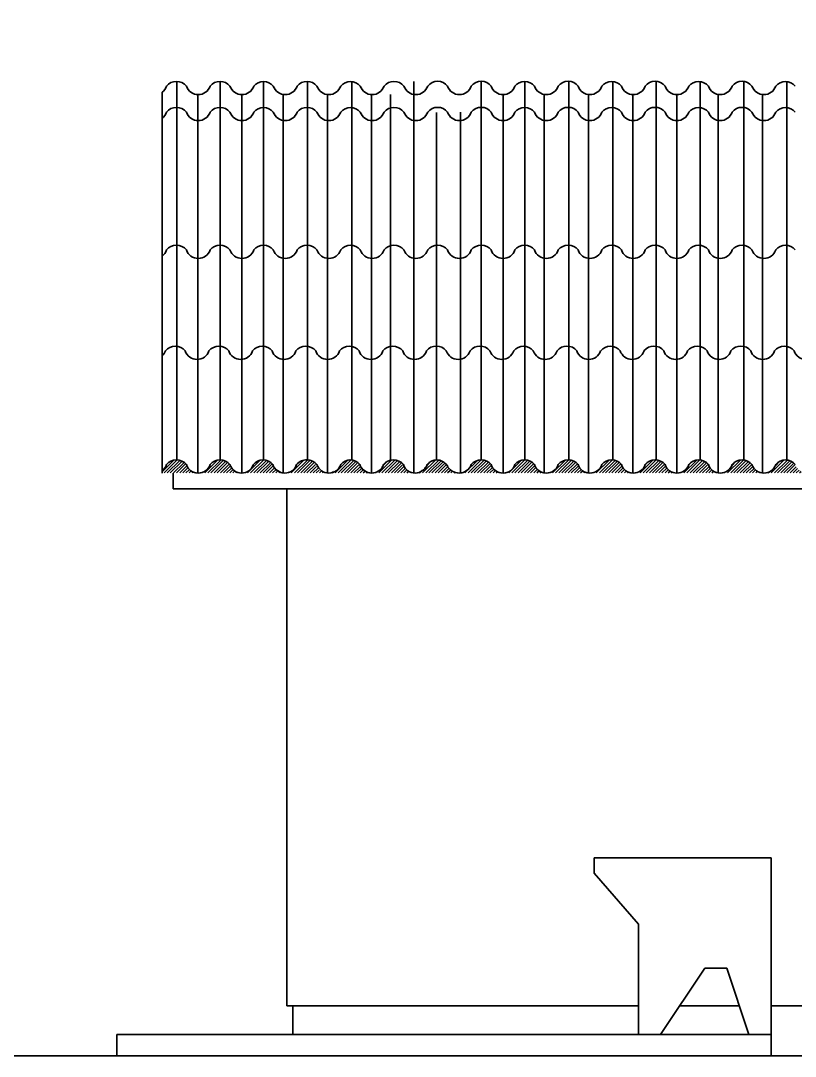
# Model space of a CAD drawing. Extents: x -49 to 264, y -41 to 22.
# Drawn here: x 13.294 to 16.798, y 3.068 to 7.75 of the extents above; entities that cross this region are included whole.
import ezdxf

# ---------------------------------------------------------------- set-up
doc = ezdxf.new("R2010")
doc.units = 0
doc.header["$LTSCALE"] = 20
doc.layers.get('0').update_dxf_attribs({"linetype": 'CONTINUOUS'})
doc.layers.get('DEFPOINTS').update_dxf_attribs({"linetype": 'CONTINUOUS'})
for name, color, linetype in [('COTAS', 244, 'CONTINUOUS'), ('EQUIPAMENTOS', 1, 'CONTINUOUS'), ('JANELA', 1, 'CONTINUOUS'), ('MADEIRAMENTO', 1, 'CONTINUOUS'), ('TANQUE', 1, 'CONTINUOUS'), ('VISTAL', 30, 'CONTINUOUS')]:
    doc.layers.add(name, color=color, linetype=linetype)
doc.styles.add('ROMANC', font='ROMANC.SHX')
doc.dimstyles.get("Standard").update_dxf_attribs({"dimtxt": 0.08, "dimasz": 0.12, "dimexe": 0.15, "dimexo": 0.0625, "dimgap": 0.04, "dimtad": 1, "dimzin": 0, "dimtxsty": 'ROMANC', "dimblk1": 'OBLIQUE', "dimblk2": 'OBLIQUE', "dimsah": 1, "dimcen": 0.09, "dimdle": 0.01, "dimclrd": 30, "dimclre": 30, "dimclrt": 244, "dimazin": 3, "dimtfac": 1, "dimtdec": 3, "dimtofl": 0, "dimtmove": 0, "dimatfit": 3, "dimtolj": 1, "dimtzin": 0})

# ---------------------------------------------------------------- blocks, each defined once
blk = doc.blocks.new('*X29')
at = {"color": 0, "linetype": 'CONTINUOUS'}
for p, q in [((256.3882, -53.2256), (256.4457, -53.1681)), ((256.4023, -53.2256), (256.4621, -53.1658)), ((256.4164, -53.2256), (256.4747, -53.1673)), ((256.4306, -53.2256), (256.4853, -53.1709)), ((256.4447, -53.2256), (256.4943, -53.176)), ((256.4589, -53.2256), (256.502, -53.1825)), ((256.473, -53.2256), (256.5078, -53.1909)), ((256.5862, -53.2256), (256.6432, -53.1686)), ((256.6003, -53.2256), (256.6594, -53.1665)), ((256.6144, -53.2256), (256.6719, -53.1681)), ((256.6286, -53.2256), (256.6824, -53.1718)), ((256.6427, -53.2256), (256.6913, -53.177)), ((256.6569, -53.2256), (256.699, -53.1835)), ((256.7841, -53.2256), (256.8426, -53.1672)), ((256.7983, -53.2256), (256.858, -53.1659)), ((256.8124, -53.2256), (256.8702, -53.1678)), ((256.8266, -53.2256), (256.8804, -53.1718)), ((256.8407, -53.2256), (256.8892, -53.1771)), ((256.8549, -53.2256), (256.8966, -53.1838)), ((256.9821, -53.2256), (257.04, -53.1677)), ((256.9963, -53.2256), (257.0553, -53.1666)), ((257.0104, -53.2256), (257.0673, -53.1687)), ((257.0246, -53.2256), (257.0775, -53.1727)), ((257.0387, -53.2256), (257.0862, -53.1781)), ((257.0528, -53.2256), (257.0936, -53.1848)), ((257.1801, -53.2256), (257.2392, -53.1666)), ((257.1943, -53.2256), (257.2538, -53.1661)), ((257.2034, -53.1882), (257.2149, -53.1767)), ((257.2084, -53.2256), (257.2656, -53.1684)), ((257.2225, -53.2256), (257.2755, -53.1727)), ((257.2367, -53.2256), (257.284, -53.1783)), ((257.2508, -53.2256), (257.2912, -53.1852)), ((257.3781, -53.2256), (257.4366, -53.1671)), ((257.3923, -53.2256), (257.451, -53.1668)), ((257.4002, -53.1893), (257.4136, -53.176)), ((257.4064, -53.2256), (257.4627, -53.1693)), ((257.4205, -53.2256), (257.4726, -53.1736)), ((257.4347, -53.2256), (257.481, -53.1793)), ((257.4488, -53.2256), (257.4882, -53.1862)), ((257.5761, -53.2256), (257.6356, -53.1661)), ((257.5902, -53.2256), (257.6495, -53.1663)), ((257.5949, -53.1927), (257.6152, -53.1724)), ((257.6044, -53.2256), (257.6609, -53.1691)), ((257.6185, -53.2256), (257.6705, -53.1736)), ((257.6327, -53.2256), (257.6788, -53.1795)), ((257.6468, -53.2256), (257.6858, -53.1866)), ((257.7741, -53.2256), (257.8329, -53.1668)), ((257.7882, -53.2256), (257.8467, -53.1671)), ((257.7915, -53.194), (257.8131, -53.1724)), ((257.8024, -53.2256), (257.858, -53.17)), ((257.8165, -53.2256), (257.8676, -53.1745)), ((257.8307, -53.2256), (257.8758, -53.1805)), ((257.8448, -53.2256), (257.8827, -53.1877)), ((256.374, -53.2256), (256.375, -53.2246)), ((256.4872, -53.2256), (256.5127, -53.2001)), ((256.5013, -53.2256), (256.5189, -53.208)), ((256.5154, -53.2256), (256.5264, -53.2147)), ((256.5296, -53.2256), (256.5352, -53.22)), ((256.5437, -53.2256), (256.5454, -53.2239)), ((256.572, -53.2256), (256.5732, -53.2244)), ((256.671, -53.2256), (256.7044, -53.1922)), ((256.6851, -53.2256), (256.7095, -53.2012)), ((256.6993, -53.2256), (256.7159, -53.209)), ((256.7134, -53.2256), (256.7236, -53.2155)), ((256.7276, -53.2256), (256.7326, -53.2206)), ((256.7417, -53.2256), (256.743, -53.2243)), ((256.77, -53.2256), (256.7719, -53.2237)), ((256.869, -53.2256), (256.9019, -53.1927)), ((256.8831, -53.2256), (256.9071, -53.2017)), ((256.8973, -53.2256), (256.9136, -53.2093)), ((256.9114, -53.2256), (256.9213, -53.2158)), ((256.9256, -53.2256), (256.9303, -53.2209)), ((256.9397, -53.2256), (256.9409, -53.2244)), ((256.968, -53.2256), (256.9702, -53.2235)), ((257.067, -53.2256), (257.0986, -53.194)), ((257.0811, -53.2256), (257.104, -53.2028)), ((257.0953, -53.2256), (257.1106, -53.2103)), ((257.1094, -53.2256), (257.1185, -53.2165)), ((257.1236, -53.2256), (257.1277, -53.2214)), ((257.1377, -53.2256), (257.1385, -53.2248)), ((257.166, -53.2256), (257.1691, -53.2225)), ((257.265, -53.2256), (257.2961, -53.1945)), ((257.2791, -53.2256), (257.3015, -53.2032)), ((257.2933, -53.2256), (257.3082, -53.2106)), ((257.3074, -53.2256), (257.3162, -53.2168)), ((257.3215, -53.2256), (257.3255, -53.2216)), ((257.3357, -53.2256), (257.3364, -53.2249)), ((257.364, -53.2256), (257.3675, -53.2221)), ((257.463, -53.2256), (257.4928, -53.1957)), ((257.4771, -53.2256), (257.4984, -53.2043)), ((257.4912, -53.2256), (257.5053, -53.2115)), ((257.5054, -53.2256), (257.5135, -53.2176)), ((257.5195, -53.2256), (257.523, -53.2222)), ((257.5337, -53.2256), (257.5337, -53.2256)), ((257.562, -53.2256), (257.5669, -53.2207)), ((257.661, -53.2256), (257.6904, -53.1962)), ((257.6751, -53.2256), (257.696, -53.2047)), ((257.6892, -53.2256), (257.703, -53.2119)), ((257.7034, -53.2256), (257.7112, -53.2178)), ((257.7175, -53.2256), (257.7208, -53.2224)), ((257.7317, -53.2256), (257.732, -53.2253)), ((257.76, -53.2256), (257.7655, -53.22)), ((257.8589, -53.2256), (257.8871, -53.1974)), ((257.8731, -53.2256), (257.893, -53.2057)), ((257.8872, -53.2256), (257.9001, -53.2128)), ((257.9014, -53.2256), (257.9085, -53.2185)), ((257.9155, -53.2256), (257.9182, -53.2229)), ((257.9297, -53.2256), (257.9298, -53.2255))]:
    blk.add_line(p, q, dxfattribs=at)
blk = doc.blocks.new('_OBLIQUE')
at = {"color": 0, "linetype": 'BYBLOCK'}
blk.add_line((-0.5, -0.5), (0.5, 0.5), dxfattribs=at)
blk = doc.blocks.new('*D285')
at = {"color": 30, "linetype": 'BYBLOCK'}
for p, q in [((5.4514, 16.7744), (3.9857, 16.7744)), ((4.1357, 16.7844), (4.1357, 16.6444)), ((5.4514, 16.6444), (3.9857, 16.6444)), ((4.1357, 16.6444), (4.1357, 16.2005)), ((34.5022, 9.8379), (34.4553, 9.8379)), ((34.6053, 8.3979), (34.6053, 9.8479)), ((32.265, 9.5685), (34.255, 9.5685)), ((32.275, 9.5379), (32.275, 9.4185)), ((34.245, 9.5379), (34.245, 9.4185)), ((34.3609, 8.4079), (34.4553, 8.4079)), ((256.8586, -40.1982), (257.1335, -40.1982)), ((257.0835, -40.1982), (257.0835, -40.2358)), ((257.0835, -40.5982), (257.0835, -40.5606))]:
    blk.add_line(p, q, dxfattribs=at)
at = {"layer": 'DEFPOINTS', "color": 0, "linetype": 'BYBLOCK'}
for p in [(5.7514, 16.7744), (4.1357, 16.6444), (5.7514, 16.6444), (32.275, 9.8379), (34.245, 9.8379), (34.6053, 9.8379), (34.8022, 9.8379), (34.245, 9.5685), (34.6609, 8.4079), (256.7961, -40.1982), (257.0835, -40.1982), (256.7961, -40.5982)]:
    blk.add_point(p, dxfattribs=at)
at = {"color": 30, "linetype": 'BYBLOCK'}
for p, xscale, yscale, zscale, rotation in [((4.1357, 16.7744), 0.12, 0.12, 0.12, 90), ((4.1357, 16.6444), 0.12, 0.12, 0.12, 270), ((34.6053, 9.8379), 0.12, 0.12, 0.12, 90), ((32.275, 9.5685), 0.12, 0.12, 0.12, 180), ((34.6053, 8.4079), 0.12, 0.12, 0.12, 270), ((257.0835, -40.1982), 0.05, 0.05, 0.05, 90), ((257.0835, -40.5982), 0.05, 0.05, 0.05, 270)]:
    blk.add_blockref('_OBLIQUE', p, dxfattribs=dict(at, xscale=xscale, yscale=yscale, zscale=zscale, rotation=rotation))
at = {"color": 30, "linetype": 'BYBLOCK', "xscale": 0.12, "yscale": 0.12, "zscale": 0.12}
blk.add_blockref('_OBLIQUE', (34.245, 9.5685), dxfattribs=at)
at = {"color": 244, "linetype": 'BYBLOCK', "attachment_point": 5, "rotation": 90, "style": 'ROMANC'}
for s, insert, char_height in [('\\A1;0.13', (4.0557, 16.3625), 0.08), ('\\A1;{1.53}', (34.5253, 9.1229), 0.08), ('\\A1;0.40', (257.0835, -40.3982), 0.1)]:
    blk.add_mtext(s, dxfattribs=dict(at, insert=insert, char_height=char_height))
at = {"color": 244, "linetype": 'BYBLOCK', "insert": (33.26, 9.6485), "char_height": 0.08, "attachment_point": 5, "style": 'ROMANC'}
blk.add_mtext('\\A1;1.97', dxfattribs=at)
blk = doc.blocks.new('*D286')
at = {"color": 30, "linetype": 'BYBLOCK'}
for p, q in [((4.1379, 15.5544), (4.1379, 15.4144)), ((5.4514, 15.5444), (3.9879, 15.5444)), ((5.4514, 15.4144), (3.9879, 15.4144)), ((4.1379, 15.4144), (4.1379, 14.9705)), ((30.1071, 11.4748), (30.1071, 11.2933)), ((30.0571, 11.3933), (30.6571, 11.3933)), ((30.6071, 11.4239), (30.6071, 11.2933)), ((34.335, 9.5589), (36.3307, 9.5589)), ((34.345, 9.5379), (34.345, 9.4089)), ((36.3207, 9.5379), (36.3207, 9.4089)), ((263.1948, -40.2981), (263.1948, -40.5684)), ((262.6661, -40.5107), (262.6661, -40.5684)), ((262.6661, -40.5184), (262.7205, -40.5184)), ((263.1948, -40.5184), (263.1405, -40.5184))]:
    blk.add_line(p, q, dxfattribs=at)
at = {"layer": 'DEFPOINTS', "color": 0, "linetype": 'BYBLOCK'}
for p in [(5.7514, 15.5444), (4.1379, 15.4144), (5.7514, 15.4144), (30.1071, 12.8748), (30.6071, 12.8239), (30.6071, 11.3933), (34.345, 9.8379), (36.3207, 9.8379), (36.3207, 9.5589), (263.1948, -40.2356), (262.6661, -40.4482), (263.1948, -40.5184)]:
    blk.add_point(p, dxfattribs=at)
at = {"color": 30, "linetype": 'BYBLOCK'}
for p, xscale, yscale, zscale, rotation in [((4.1379, 15.5444), 0.12, 0.12, 0.12, 90), ((4.1379, 15.4144), 0.12, 0.12, 0.12, 270), ((30.1071, 11.3933), 0.1, 0.1, 0.1, 180), ((34.345, 9.5589), 0.12, 0.12, 0.12, 180), ((262.6661, -40.5184), 0.05, 0.05, 0.05, 180)]:
    blk.add_blockref('_OBLIQUE', p, dxfattribs=dict(at, xscale=xscale, yscale=yscale, zscale=zscale, rotation=rotation))
for p, xscale, yscale, zscale in [((30.6071, 11.3933), 0.1, 0.1, 0.1), ((36.3207, 9.5589), 0.12, 0.12, 0.12), ((263.1948, -40.5184), 0.05, 0.05, 0.05)]:
    blk.add_blockref('_OBLIQUE', p, dxfattribs=dict(at, xscale=xscale, yscale=yscale, zscale=zscale))
at = {"color": 244, "linetype": 'BYBLOCK', "insert": (4.0579, 15.1325), "char_height": 0.08, "attachment_point": 5, "rotation": 90, "style": 'ROMANC'}
blk.add_mtext('\\A1;0.13', dxfattribs=at)
at = {"color": 244, "linetype": 'BYBLOCK', "attachment_point": 5, "style": 'ROMANC'}
for s, insert, char_height in [('\\A1;0.50', (30.3571, 11.4733), 0.08), ('\\A1;1.98', (35.3329, 9.6389), 0.08), ('\\A1;{0.500}', (262.9305, -40.5184), 0.1)]:
    blk.add_mtext(s, dxfattribs=dict(at, insert=insert, char_height=char_height))

msp = doc.modelspace()

# ---------------------------------------------------------------- linework, layer by layer
at = {"color": 30, "linetype": 'CONTINUOUS'}
for p, q in [((13.933, 5.7104), (13.9871, 5.7645)), ((13.942, 5.7051), (14.0014, 5.7645)), ((13.9562, 5.7051), (14.0129, 5.7619)), ((14.1259, 5.7051), (14.1846, 5.7639)), ((14.14, 5.7051), (14.1986, 5.7637)), ((14.1542, 5.7051), (14.21, 5.761)), ((14.3196, 5.7051), (14.379, 5.7645)), ((14.3338, 5.7051), (14.3932, 5.7645)), ((14.3479, 5.7051), (14.4047, 5.7619)), ((14.5176, 5.7051), (14.5763, 5.7639)), ((14.5318, 5.7051), (14.5904, 5.7637)), ((14.5459, 5.7051), (14.6018, 5.761)), ((14.7156, 5.7051), (14.7753, 5.7648)), ((14.7297, 5.7051), (14.7888, 5.7642)), ((14.7439, 5.7051), (14.7999, 5.7612)), ((14.9136, 5.7051), (14.9726, 5.7641)), ((14.9274, 5.7331), (14.9541, 5.7597)), ((14.9277, 5.7051), (14.986, 5.7634)), ((14.9419, 5.7051), (14.9971, 5.7603)), ((15.1116, 5.7051), (15.1714, 5.7649)), ((15.1196, 5.7273), (15.154, 5.7617)), ((15.1257, 5.7051), (15.1844, 5.7638)), ((15.1399, 5.7051), (15.1952, 5.7604)), ((13.9703, 5.7051), (14.0227, 5.7575)), ((13.9844, 5.7051), (14.031, 5.7517)), ((13.9986, 5.7051), (14.0381, 5.7446)), ((14.0127, 5.7051), (14.0428, 5.7352)), ((14.0269, 5.7051), (14.0483, 5.7266)), ((14.041, 5.7051), (14.0552, 5.7193)), ((14.0552, 5.7051), (14.0633, 5.7133)), ((14.1683, 5.7051), (14.2197, 5.7566)), ((14.1824, 5.7051), (14.228, 5.7507)), ((14.1966, 5.7051), (14.2351, 5.7436)), ((14.2107, 5.7051), (14.2395, 5.7339)), ((14.2249, 5.7051), (14.2453, 5.7255)), ((14.239, 5.7051), (14.2523, 5.7184)), ((14.2531, 5.7051), (14.2606, 5.7126)), ((14.3621, 5.7051), (14.4144, 5.7575)), ((14.3762, 5.7051), (14.4228, 5.7517)), ((14.3903, 5.7051), (14.4298, 5.7446)), ((14.4045, 5.7051), (14.4345, 5.7352)), ((14.4186, 5.7051), (14.4401, 5.7266)), ((14.4328, 5.7051), (14.447, 5.7193)), ((14.4469, 5.7051), (14.4551, 5.7133)), ((14.5369, 5.7385), (14.5556, 5.7573)), ((14.56, 5.7051), (14.6115, 5.7566)), ((14.5742, 5.7051), (14.6198, 5.7507)), ((14.5883, 5.7051), (14.6268, 5.7436)), ((14.6025, 5.7051), (14.6313, 5.7339)), ((14.6166, 5.7051), (14.637, 5.7255)), ((14.6308, 5.7051), (14.644, 5.7184)), ((14.6449, 5.7051), (14.6523, 5.7126)), ((14.758, 5.7051), (14.8094, 5.7565)), ((14.7722, 5.7051), (14.8175, 5.7505)), ((14.7863, 5.7051), (14.8244, 5.7432)), ((14.8005, 5.7051), (14.8288, 5.7335)), ((14.8146, 5.7051), (14.8346, 5.7252)), ((14.8287, 5.7051), (14.8417, 5.7181)), ((14.8995, 5.7051), (14.907, 5.7127)), ((14.956, 5.7051), (15.0065, 5.7556)), ((14.9702, 5.7051), (15.0145, 5.7495)), ((14.9843, 5.7051), (15.0209, 5.7418)), ((14.9985, 5.7051), (15.0256, 5.7323)), ((15.0126, 5.7051), (15.0316, 5.7241)), ((15.0267, 5.7051), (15.0388, 5.7172)), ((15.0974, 5.7051), (15.1089, 5.7166)), ((15.154, 5.7051), (15.2044, 5.7555)), ((15.1682, 5.7051), (15.2122, 5.7492)), ((15.1823, 5.7051), (15.2184, 5.7413)), ((15.1964, 5.7051), (15.2231, 5.7318)), ((15.2106, 5.7051), (15.2292, 5.7237)), ((15.2247, 5.7051), (15.2365, 5.7169)), ((14.0693, 5.7051), (14.0728, 5.7086)), ((14.0834, 5.7051), (14.0839, 5.7056)), ((14.1117, 5.7051), (14.1165, 5.7099)), ((14.2673, 5.7051), (14.2703, 5.7081)), ((14.461, 5.7051), (14.4645, 5.7086)), ((14.4752, 5.7051), (14.4757, 5.7056)), ((14.5035, 5.7051), (14.5082, 5.7099)), ((14.659, 5.7051), (14.662, 5.7081)), ((14.6873, 5.7051), (14.6874, 5.7052)), ((14.7015, 5.7051), (14.7081, 5.7117)), ((14.8429, 5.7051), (14.8501, 5.7123)), ((14.857, 5.7051), (14.8598, 5.7079)), ((14.8712, 5.7051), (14.8713, 5.7053)), ((14.8853, 5.7051), (14.8855, 5.7053)), ((15.0409, 5.7051), (15.0474, 5.7116)), ((15.055, 5.7051), (15.0573, 5.7074)), ((15.0833, 5.7051), (15.0838, 5.7057)), ((15.2389, 5.7051), (15.2451, 5.7114)), ((15.253, 5.7051), (15.2552, 5.7073))]:
    msp.add_line(p, q, dxfattribs=at)
at = {"layer": 'EQUIPAMENTOS', "color": 1, "linetype": 'CONTINUOUS'}
for p, q in [((13.9995, 7.4759), (13.9995, 5.7648)), ((15.0719, 7.4759), (15.0719, 5.7055))]:
    msp.add_line(p, q, dxfattribs=at)
at = {"layer": 'EQUIPAMENTOS', "color": 244, "linetype": 'CONTINUOUS'}
for p, q in [((13.933, 7.4266), (13.933, 5.705)), ((14.0941, 7.3355), (14.0941, 5.705)), ((14.2941, 7.3355), (14.2941, 5.705)), ((14.4808, 7.3355), (14.4808, 5.705)), ((14.6808, 7.3355), (14.6808, 5.705)), ((14.8808, 7.3355), (14.8808, 5.705)), ((14.9664, 7.3355), (14.9664, 5.7626)), ((15.1742, 7.3356), (15.1742, 5.764)), ((15.2823, 7.3366), (15.2823, 5.7061)), ((15.4754, 7.3356), (15.4754, 5.7051)), ((15.662, 7.3356), (15.662, 5.7051)), ((15.862, 7.3356), (15.862, 5.7051)), ((16.062, 7.3356), (16.062, 5.7051)), ((16.262, 7.3356), (16.262, 5.7051)), ((16.4487, 7.3356), (16.4487, 5.7051)), ((16.6487, 7.3356), (16.6487, 5.7051))]:
    msp.add_line(p, q, dxfattribs=at)
at = {"layer": 'EQUIPAMENTOS', "color": 30, "linetype": 'CONTINUOUS'}
for p, q in [((14.0941, 7.4184), (14.0941, 7.3355)), ((14.2941, 7.4184), (14.2941, 7.3355)), ((14.4808, 7.4184), (14.4808, 7.3355)), ((14.6808, 7.4184), (14.6808, 7.3355)), ((14.8808, 7.4184), (14.8808, 7.3355)), ((14.9664, 7.4161), (14.9664, 7.3355)), ((15.3764, 7.4185), (15.3764, 7.3356)), ((15.4754, 7.4185), (15.4754, 7.3356)), ((15.662, 7.4185), (15.662, 7.3356)), ((15.862, 7.4185), (15.862, 7.3356)), ((16.062, 7.4185), (16.062, 7.3356)), ((16.262, 7.4185), (16.262, 7.3356)), ((16.4487, 7.4185), (16.4487, 7.3356)), ((16.6487, 7.4185), (16.6487, 7.3356))]:
    msp.add_line(p, q, dxfattribs=at)
for centre, start, end in [((13.8996, 7.4728), 305.8538, 340.8903), ((13.9982, 7.4189), 90, 141.7778), ((13.9982, 7.4189), 38.2222, 90), ((14.0968, 7.4728), 199.0079, 340.8903), ((14.1955, 7.4189), 90, 141.7778), ((14.1955, 7.4189), 38.2222, 90), ((14.2941, 7.4728), 199.1097, 340.9921), ((14.3921, 7.4182), 90, 140.7505), ((14.3921, 7.4182), 39.2495, 90), ((14.4902, 7.4728), 199.0079, 340.8903), ((14.5888, 7.4189), 90, 141.7778), ((14.5888, 7.4189), 38.2222, 90), ((14.6875, 7.4728), 199.1097, 340.9921), ((14.7855, 7.4182), 90, 140.7505), ((14.7855, 7.4182), 39.2495, 90), ((14.8835, 7.4728), 199.0079, 340.8903), ((14.9822, 7.4189), 90, 141.7778), ((14.9822, 7.4189), 38.2222, 90), ((15.0808, 7.4728), 199.1097, 340.9921), ((15.1795, 7.419), 90, 141.7778), ((15.1795, 7.419), 38.2222, 90), ((15.2781, 7.4729), 199.0079, 340.8903), ((15.3767, 7.419), 90, 141.7778), ((15.3767, 7.419), 38.2222, 90), ((15.4754, 7.4729), 199.1097, 340.9921), ((15.5734, 7.4183), 90, 140.7505), ((15.5734, 7.4183), 39.2495, 90), ((15.6714, 7.4729), 199.0079, 340.8903), ((15.7701, 7.419), 90, 141.7778), ((15.7701, 7.419), 38.2222, 90), ((15.8687, 7.4729), 199.1097, 340.9921), ((15.9667, 7.4183), 90, 140.7505), ((15.9667, 7.4183), 39.2495, 90), ((16.0648, 7.4729), 199.0079, 340.8903), ((16.1634, 7.419), 90, 141.7778), ((16.1634, 7.419), 38.2222, 90), ((16.262, 7.4729), 199.1097, 340.9921), ((16.3601, 7.4183), 90, 140.7505), ((16.3601, 7.4183), 39.2495, 90), ((16.4581, 7.4729), 199.0079, 340.8903), ((16.5567, 7.419), 90, 141.7778), ((16.5567, 7.419), 38.2222, 90), ((16.6554, 7.4729), 199.1097, 340.9921), ((16.7534, 7.4183), 90, 140.7505), ((16.7534, 7.4183), 39.2495, 90), ((13.9982, 7.3013), 90, 141.7778), ((13.9982, 7.3013), 38.2222, 90), ((14.1955, 7.3013), 90, 141.7778), ((14.1955, 7.3013), 38.2222, 90), ((14.3921, 7.3006), 90, 140.7505), ((14.3921, 7.3006), 39.2495, 90), ((14.5888, 7.3013), 90, 141.7778), ((14.5888, 7.3013), 38.2222, 90), ((14.7855, 7.3006), 90, 140.7505), ((14.7855, 7.3006), 39.2495, 90), ((14.9822, 7.3013), 90, 141.7778), ((14.9822, 7.3013), 38.2222, 90), ((15.1795, 7.3014), 90, 141.7778), ((15.1795, 7.3014), 38.2222, 90), ((15.3767, 7.3014), 90, 141.7778), ((15.3767, 7.3014), 38.2222, 90), ((15.5734, 7.3007), 90, 140.7505), ((15.5734, 7.3007), 39.2495, 90), ((15.7701, 7.3014), 90, 141.7778), ((15.7701, 7.3014), 38.2222, 90), ((15.9667, 7.3007), 90, 140.7505), ((15.9667, 7.3007), 39.2495, 90), ((16.1634, 7.3014), 90, 141.7778), ((16.1634, 7.3014), 38.2222, 90), ((16.3601, 7.3007), 90, 140.7505), ((16.3601, 7.3007), 39.2495, 90), ((16.5567, 7.3014), 90, 141.7778), ((16.5567, 7.3014), 38.2222, 90), ((16.7534, 7.3007), 90, 140.7505), ((16.7534, 7.3007), 39.2495, 90), ((13.8996, 7.3552), 305.8538, 340.8903), ((14.0968, 7.3552), 199.0079, 340.8903), ((14.2941, 7.3552), 199.1097, 340.9921), ((14.4902, 7.3552), 199.0079, 340.8903), ((14.6875, 7.3552), 199.1097, 340.9921), ((14.8835, 7.3552), 199.0079, 340.8903), ((15.0808, 7.3552), 199.1097, 340.9921), ((15.2781, 7.3553), 199.0079, 340.8903), ((15.4754, 7.3553), 199.1097, 340.9921), ((15.6714, 7.3553), 199.0079, 340.8903), ((15.8687, 7.3553), 199.1097, 340.9921), ((16.0648, 7.3553), 199.0079, 340.8903), ((16.262, 7.3553), 199.1097, 340.9921), ((16.4581, 7.3553), 199.0079, 340.8903), ((16.6554, 7.3553), 199.1097, 340.9921), ((14.3898, 5.7073), 39.2495, 90)]:
    msp.add_arc(centre, 0.057, start, end, dxfattribs=at)
at = {"layer": 'EQUIPAMENTOS', "color": 244, "linetype": 'CONTINUOUS'}
for centre, start, end in [((13.8996, 6.7322), 305.8538, 340.8903), ((13.9982, 6.6782), 90, 141.7778), ((13.9982, 6.6782), 38.2222, 90), ((14.0968, 6.7322), 199.0079, 340.8903), ((14.1955, 6.6782), 90, 141.7778), ((14.1955, 6.6782), 38.2222, 90), ((14.2941, 6.7322), 199.1097, 340.9921), ((14.3921, 6.6775), 90, 140.7505), ((14.3921, 6.6775), 39.2495, 90), ((14.4902, 6.7322), 199.0079, 340.8903), ((14.5888, 6.6782), 90, 141.7778), ((14.5888, 6.6782), 38.2222, 90), ((14.6875, 6.7322), 199.1097, 340.9921), ((14.7855, 6.6775), 90, 140.7505), ((14.7855, 6.6775), 39.2495, 90), ((14.8835, 6.7322), 199.0079, 340.8903), ((14.9822, 6.6782), 90, 141.7778), ((14.9822, 6.6782), 38.2222, 90), ((15.0808, 6.7322), 199.1097, 340.9921), ((15.1795, 6.6783), 90, 141.7778), ((15.1795, 6.6783), 38.2222, 90), ((15.2781, 6.7323), 199.0079, 340.8903), ((15.3767, 6.6783), 90, 141.7778), ((15.3767, 6.6783), 38.2222, 90), ((15.4754, 6.7323), 199.1097, 340.9921), ((15.5734, 6.6776), 90, 140.7505), ((15.5734, 6.6776), 39.2495, 90), ((15.6714, 6.7323), 199.0079, 340.8903), ((15.7701, 6.6783), 90, 141.7778), ((15.7701, 6.6783), 38.2222, 90), ((15.8687, 6.7323), 199.1097, 340.9921), ((15.9667, 6.6776), 90, 140.7505), ((15.9667, 6.6776), 39.2495, 90), ((16.0648, 6.7323), 199.0079, 340.8903), ((16.1634, 6.6783), 90, 141.7778), ((16.1634, 6.6783), 38.2222, 90), ((16.262, 6.7323), 199.1097, 340.9921), ((16.3601, 6.6776), 90, 140.7505), ((16.3601, 6.6776), 39.2495, 90), ((16.4581, 6.7323), 199.0079, 340.8903), ((16.5567, 6.6783), 90, 141.7778), ((16.5567, 6.6783), 38.2222, 90), ((16.6554, 6.7323), 199.1097, 340.9921), ((16.7534, 6.6776), 90, 140.7505), ((16.7534, 6.6776), 39.2495, 90), ((13.9927, 6.2219), 90, 141.7778), ((13.9927, 6.2219), 38.2222, 90), ((14.19, 6.2219), 90, 141.7778), ((14.19, 6.2219), 38.2222, 90), ((14.3867, 6.2212), 90, 140.7505), ((14.3867, 6.2212), 39.2495, 90), ((14.5833, 6.2219), 90, 141.7778), ((14.5833, 6.2219), 38.2222, 90), ((14.78, 6.2212), 90, 140.7505), ((14.78, 6.2212), 39.2495, 90), ((14.9767, 6.2219), 90, 141.7778), ((14.9767, 6.2219), 38.2222, 90), ((15.174, 6.222), 90, 141.7778), ((15.174, 6.222), 38.2222, 90), ((15.3712, 6.222), 90, 141.7778), ((15.3712, 6.222), 38.2222, 90), ((15.5679, 6.2213), 90, 140.7505), ((15.5679, 6.2213), 39.2495, 90), ((15.7646, 6.222), 90, 141.7778), ((15.7646, 6.222), 38.2222, 90), ((15.9613, 6.2213), 90, 140.7505), ((15.9613, 6.2213), 39.2495, 90), ((16.1579, 6.222), 90, 141.7778), ((16.1579, 6.222), 38.2222, 90), ((16.3546, 6.2213), 90, 140.7505), ((16.3546, 6.2213), 39.2495, 90), ((16.5513, 6.222), 90, 141.7778), ((16.5513, 6.222), 38.2222, 90), ((16.7479, 6.2213), 90, 140.7505), ((16.7479, 6.2213), 39.2495, 90), ((13.8941, 6.2758), 312.9783, 340.8903), ((14.0914, 6.2758), 199.0079, 340.8903), ((14.2886, 6.2758), 199.1097, 340.9921), ((14.4847, 6.2758), 199.0079, 340.8903), ((14.682, 6.2758), 199.1097, 340.9921), ((14.878, 6.2758), 199.0079, 340.8903), ((15.0753, 6.2758), 199.1097, 340.9921), ((15.2726, 6.2759), 199.0079, 340.8903), ((15.4699, 6.2759), 199.1097, 340.9921), ((15.6659, 6.2759), 199.0079, 340.8903), ((15.8632, 6.2759), 199.1097, 340.9921), ((16.0593, 6.2759), 199.0079, 340.8903), ((16.2566, 6.2759), 199.1097, 340.9921), ((16.4526, 6.2759), 199.0079, 340.8903), ((16.6499, 6.2759), 199.1097, 340.9921), ((16.846, 6.2759), 199.0079, 340.8903)]:
    msp.add_arc(centre, 0.057, start, end, dxfattribs=at)
at = {"layer": 'EQUIPAMENTOS', "color": 1, "linetype": 'CONTINUOUS'}
for centre, radius, start, end in [((13.9982, 5.7078), 0.057, 90, 141.7778), ((13.9982, 5.7078), 0.057, 38.2222, 90), ((14.1955, 5.7078), 0.057, 90, 141.7778), ((14.1955, 5.7078), 0.057, 38.2222, 90), ((14.3898, 5.7073), 0.057, 90, 141.7778), ((14.3898, 5.7073), 0.057, 39.2495, 90), ((14.5856, 5.7075), 0.0567, 86.1228, 140.8233), ((14.5895, 5.707), 0.057, 39.2495, 90), ((14.7855, 5.7071), 0.057, 90, 140.7505), ((14.7831, 5.7073), 0.057, 39.2495, 90), ((14.9798, 5.708), 0.057, 90, 141.7778), ((14.9798, 5.708), 0.057, 38.2222, 90), ((15.1765, 5.7073), 0.057, 90, 140.7505), ((15.1754, 5.7071), 0.057, 35.0525, 90), ((15.3767, 5.7079), 0.057, 90, 141.7778), ((15.3767, 5.7079), 0.057, 38.2222, 90), ((15.5734, 5.7072), 0.057, 90, 140.7505), ((15.5734, 5.7072), 0.057, 39.2495, 90), ((15.7701, 5.7079), 0.057, 90, 141.7778), ((15.7701, 5.7079), 0.057, 38.2222, 90), ((15.9667, 5.7072), 0.057, 90, 140.7505), ((15.9667, 5.7072), 0.057, 39.2495, 90), ((16.1634, 5.7079), 0.057, 90, 141.7778), ((16.1634, 5.7079), 0.057, 38.2222, 90), ((16.3601, 5.7072), 0.057, 90, 140.7505), ((16.3601, 5.7072), 0.057, 39.2495, 90), ((16.5567, 5.7079), 0.057, 90, 141.7778), ((16.5567, 5.7079), 0.057, 38.2222, 90), ((16.7534, 5.7072), 0.057, 90, 140.7505), ((16.7534, 5.7072), 0.057, 39.2495, 90), ((13.8996, 5.7618), 0.057, 305.8538, 340.8903), ((14.0968, 5.7618), 0.057, 199.0079, 340.8903), ((14.2927, 5.7598), 0.0551, 197.6545, 341.7876), ((14.4878, 5.762), 0.057, 199.0079, 340.8903), ((14.6875, 5.7618), 0.057, 199.1097, 340.9921), ((14.8812, 5.762), 0.057, 199.0079, 340.8903), ((15.0784, 5.762), 0.057, 199.1097, 340.9921), ((15.2763, 5.7645), 0.0596, 204.3786, 339.0891), ((15.4754, 5.7619), 0.057, 199.1097, 340.9921), ((15.6714, 5.7619), 0.057, 199.0079, 340.8903), ((15.8687, 5.7619), 0.057, 199.1097, 340.9921), ((16.0648, 5.7619), 0.057, 199.0079, 340.8903), ((16.262, 5.7619), 0.057, 199.1097, 340.9921), ((16.4581, 5.7619), 0.057, 199.0079, 340.8903), ((16.6554, 5.7619), 0.057, 199.1097, 340.9921)]:
    msp.add_arc(centre, radius, start, end, dxfattribs=at)
at = {"layer": 'JANELA', "color": 1, "linetype": 'CONTINUOUS'}
msp.add_line((13.9826, 5.6328), (23.0081, 5.6329), dxfattribs=at)
at = {"layer": 'JANELA', "color": 2, "linetype": 'CONTINUOUS'}
msp.add_line((13.1142, 3.0697), (23.8146, 3.0697), dxfattribs=at)
at = {"layer": 'MADEIRAMENTO', "linetype": 'CONTINUOUS'}
msp.add_line((13.9826, 5.6328), (13.9826, 5.7045), dxfattribs=at)
at = {"layer": 'TANQUE', "color": 1, "linetype": 'CONTINUOUS'}
for p, q in [((15.8881, 3.9656), (16.6881, 3.9656)), ((15.8881, 3.9656), (15.8881, 3.8956)), ((16.6881, 3.9656), (16.6881, 3.1656)), ((16.6881, 3.9656), (16.6881, 3.1656)), ((16.0881, 3.6656), (15.8881, 3.8956)), ((16.0881, 3.1656), (16.0881, 3.6656)), ((16.1881, 3.1656), (16.3881, 3.4656)), ((16.4881, 3.4656), (16.3881, 3.4656)), ((16.5881, 3.1656), (16.4881, 3.4656)), ((16.1881, 3.1656), (16.0881, 3.1656)), ((16.6881, 3.1656), (16.5881, 3.1656))]:
    msp.add_line(p, q, dxfattribs=at)
at = {"layer": 'VISTAL', "color": 1, "linetype": 'CONTINUOUS'}
for p, q in [((14.1955, 7.4759), (14.1955, 5.7648)), ((14.3921, 7.4752), (14.3921, 5.7641)), ((14.5916, 7.4752), (14.5916, 5.7641)), ((14.7907, 7.4752), (14.7907, 5.7641)), ((15.3767, 7.476), (15.3767, 5.7649)), ((15.5734, 7.4753), (15.5734, 5.7642)), ((15.7729, 7.4753), (15.7729, 5.7642)), ((15.9719, 7.4753), (15.9719, 5.7642)), ((16.1686, 7.476), (16.1686, 5.7649)), ((16.3668, 7.4753), (16.3668, 5.7642)), ((16.5646, 7.4753), (16.5646, 5.7642)), ((16.7593, 7.4753), (16.7593, 5.7642)), ((14.4981, 5.6328), (14.4981, 3.2956)), ((14.4981, 3.2956), (16.0881, 3.2956)), ((16.0881, 3.2956), (14.4981, 3.2956)), ((14.5238, 3.2956), (14.5238, 3.1656)), ((16.5447, 3.2956), (16.2747, 3.2956)), ((16.2747, 3.2956), (16.5447, 3.2956)), ((16.6881, 3.2956), (16.9502, 3.2956)), ((16.6881, 3.1656), (13.7281, 3.1656)), ((13.7281, 3.1656), (13.7281, 3.0697)), ((16.6881, 3.1656), (16.6881, 3.0697)), ((16.6881, 3.1656), (16.6881, 3.0697))]:
    msp.add_line(p, q, dxfattribs=at)

# ---------------------------------------------------------------- block references
at = {"layer": 'VISTAL', "color": 30, "linetype": 'CONTINUOUS'}
msp.add_blockref('*X29', (-241.085, 58.9307), dxfattribs=at)

# ---------------------------------------------------------------- dimensions: what is measured, and where the dimension line sits
at = {"layer": 'COTAS', "color": 30, "linetype": 'CONTINUOUS'}
dim = msp.add_linear_dim(base=(15.9425, 11.2227), p1=(15.4425, 12.7042), p2=(15.9425, 12.6533), dimstyle='STANDARD', override={"dimasz": 0.1, "dimexe": 0.1, "dimexo": 1.4, "dimtad": 1, "dimdle": 0.05}, dxfattribs=at)
dim.commit()
dim.dimension.update_dxf_attribs({"geometry": '*D286', "text_midpoint": (15.6925, 11.3027), "insert": (-14.6646, -0.1706)})
at = {"layer": 'VISTAL', "color": 30, "linetype": 'CONTINUOUS'}
for base, p1, p2, picture, middle in [((20.1125, 12.6241), (18.1425, 12.8936), (20.1125, 12.8936), '*D285', (19.1275, 12.7041)), ((22.1882, 12.6145), (20.2125, 12.8936), (22.1882, 12.8936), '*D286', (21.2003, 12.6945))]:
    dim = msp.add_linear_dim(base=base, p1=p1, p2=p2, dimstyle='STANDARD', override={"dimexo": 0.3}, dxfattribs=at)
    dim.commit()
    dim.dimension.update_dxf_attribs({"geometry": picture, "text_midpoint": middle, "insert": (-14.1326, 3.0556)})
dim = msp.add_linear_dim(base=(20.4727, 12.8936), p1=(20.5284, 11.4636), p2=(20.6696, 12.8936), angle=90, text='{1.53}', dimstyle='STANDARD', override={"dimexo": 0.3}, dxfattribs=at)
dim.commit()
dim.dimension.update_dxf_attribs({"geometry": '*D285', "text_midpoint": (20.3927, 12.1786), "insert": (-14.1326, 3.0556)})
for base, p1, p2, picture, middle in [((4.808, 16.6444), (6.4237, 16.7744), (6.4237, 16.6444), '*D285', (4.728, 16.3625)), ((4.8102, 15.4144), (6.4237, 15.5444), (6.4237, 15.4144), '*D286', (4.7302, 15.1325))]:
    dim = msp.add_linear_dim(base=base, p1=p1, p2=p2, angle=90, dimstyle='STANDARD', override={"dimexo": 0.3}, dxfattribs=at)
    dim.commit()
    dim.dimension.update_dxf_attribs({"geometry": picture, "text_midpoint": middle, "insert": (0.6723, 0)})

doc.saveas('drawing.dxf')
